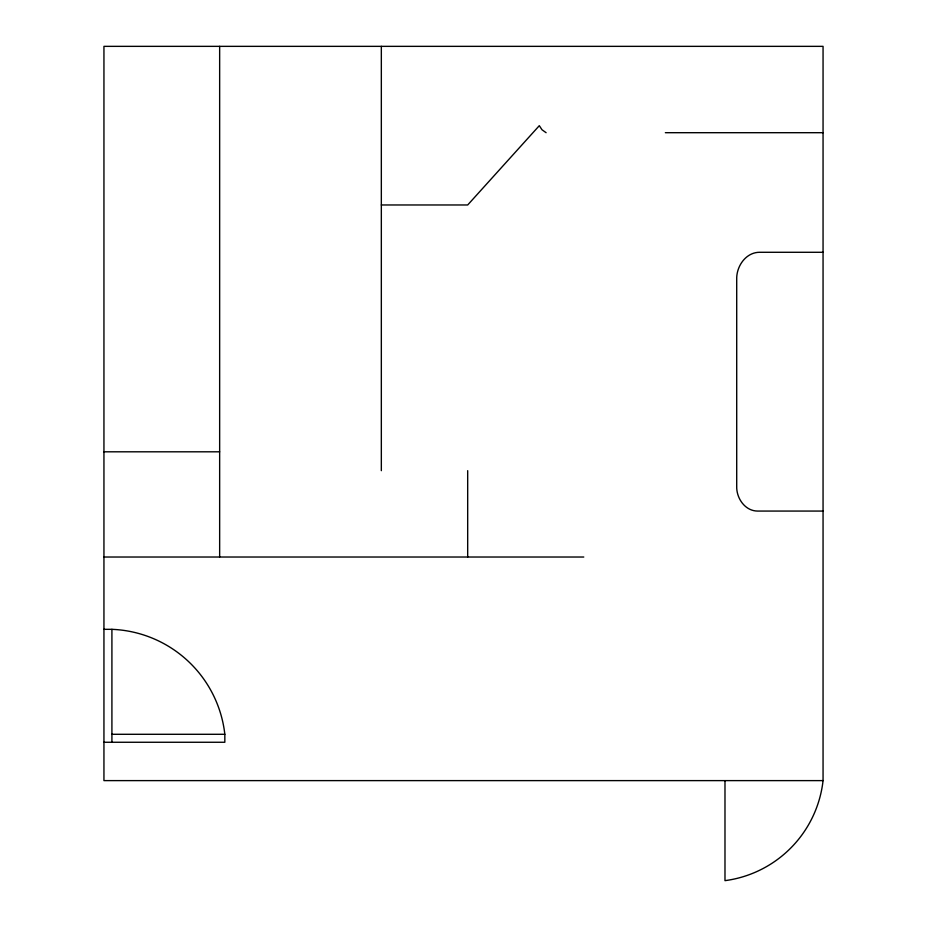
<?xml version="1.0" encoding="UTF-8"?>
<svg xmlns="http://www.w3.org/2000/svg" width="927" height="927" viewBox="0 0 927 927"><rect width="100%" height="100%" fill="white"/><g stroke="black" fill="none" stroke-linecap="round" stroke-linejoin="round"><path stroke-width="1.39" d="M665.354 132.7L823.06 132.7M381.333 204.971L467.683 204.971L539.305 125.678L542.017 129.78L546.107 132.7M823.06 252.283L759.537 252.283C745.818 252.341 736.351 266.35 736.71 279.178L736.71 486.478C736.386 498.205 745.03 511.009 757.579 511.067L823.06 511.067M103.94 451.808L219.653 451.808M103.94 557.023L583.778 557.023M103.94 629.329L111.912 629.329A118.285 118.285 0 0 1 224.832 734.288L224.832 742.26L103.94 742.26M111.912 734.288L224.832 734.288M823.06 780.615L103.94 780.615L103.94 46.35L823.06 46.35L823.06 780.615A113.731 113.731 0 0 1 724.984 880.65L724.984 780.615M467.683 470.673L467.683 557.023M381.333 46.35L381.333 470.673M219.653 46.35L219.653 557.023M111.912 629.329L111.912 742.26"/></g></svg>
